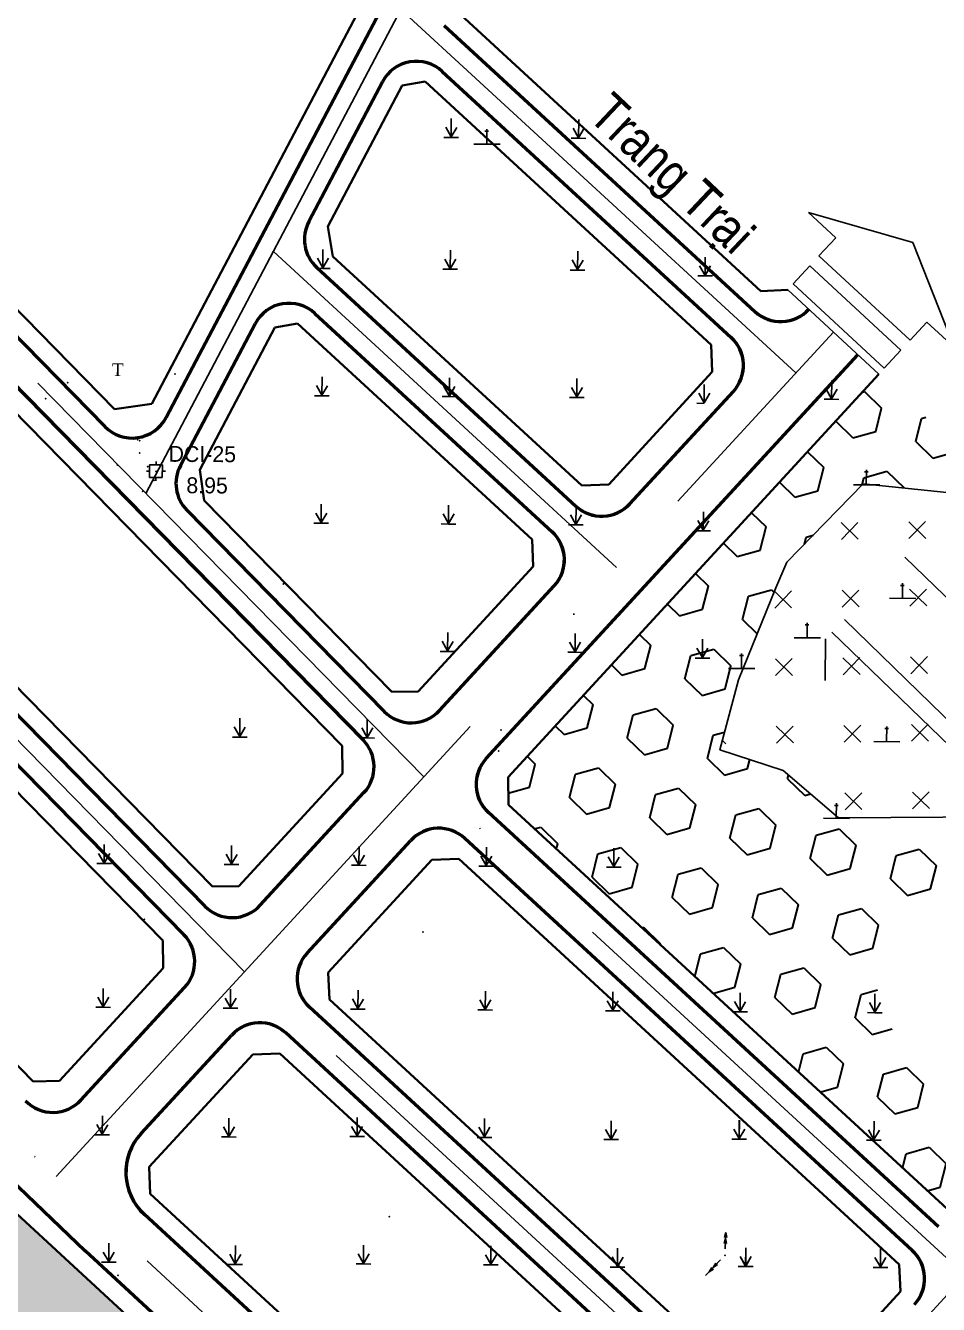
# Model space of a CAD drawing. Extents: x 577299 to 581055, y 2342699 to 2346415.
# Drawn here: x 579802.6 to 579945.9, y 2344510.1 to 2344710.9 of the extents above; entities that cross this region are included whole.
import ezdxf
from ezdxf.enums import TextEntityAlignment as Align

# ---------------------------------------------------------------- set-up
doc = ezdxf.new("R2010")
doc.units = 0
doc.header["$LTSCALE"] = 10
doc.header["$MEASUREMENT"] = 0
doc.linetypes.add('ACAD_ISO10W100', pattern=[18, 12, -3, 0, -3])
doc.linetypes.add('CENTER', pattern=[2, 1.25, -0.25, 0.25, -0.25])
for name, color, linetype in [('1', 2, 'Continuous'), ('BoCo', 103, 'Continuous'), ('CAY', 8, 'Continuous'), ('CAY-NN', 3, 'Continuous'), ('cayxanh', 74, 'Continuous'), ('CHU', 8, 'Continuous'), ('KYHIEU', 2, 'Continuous'), ('Lopduong', 7, 'Continuous'), ('moc', 8, 'Continuous'), ('NEN', 8, 'Continuous'), ('POINT', 8, 'Continuous'), ('Tim dg', 6, 'CENTER'), ('Vhe', 5, 'Continuous')]:
    doc.layers.add(name, color=color, linetype=linetype)
for name, color, linetype, lineweight in [('1-hchua', 200, 'Continuous', 40), ('1-hcx', 102, 'Continuous', 30), ('1-hmo', 35, 'Continuous', 25), ('bo-mo', 34, 'Continuous', 25), ('whe', 142, 'Continuous', 35), ('wlong-duong', 40, 'Continuous', 53)]:
    doc.layers.add(name, color=color, linetype=linetype, lineweight=lineweight)
doc.styles.add('1', font='VHTIME.TTF', dxfattribs={"height": 2})
doc.styles.add('CHUVN', font='vnsimple.shx')
doc.linetypes.add('TALUYKEPTRAI', pattern='A,0,[130,ltypeshp.shx,S=0.125,R=0,X=0,Y=-0.125],0.2,[130,ltypeshp.shx,S=0.125,R=0,X=0,Y=-0.125],0.2,[130,ltypeshp.shx,S=0.25,R=0,X=0,Y=-0.25],0.2,0', length=0.6000000000000001)

# ---------------------------------------------------------------- blocks, each defined once
blk = doc.blocks.new('dc-2')
at = {"layer": 'KYHIEU'}
for p, q in [((-0.5003374570862054, -0.5000000125728566), (-0.5003374570862054, 0.4999999874271432)), ((-0.5003374570862054, 0.4999999874271432), (0.4996625429137946, 0.4999999874271432)), ((-0.0003374570862054, 0.4999999874271432), (-0.0003374570862054, 0.7499999874271432)), ((0.4996625429137946, 0.4999999874271432), (0.4996625429137946, -0.5000000125728568)), ((-0.5003374570862054, -1.25728568e-08), (-0.7503374570862054, -1.25728568e-08)), ((0.4996625429137946, -0.5000000125728568), (-0.5003374570862054, -0.5000000125728566)), ((-0.0003374570862054, -0.5000000125728568), (-0.0003374570862054, -0.7500000125728568)), ((0.4996625429137946, -1.25728568e-08), (0.7496625429137946, -1.25728568e-08))]:
    blk.add_line(p, q, dxfattribs=at)
blk.add_point((0, 0), dxfattribs=at)
blk = doc.blocks.new('1898')
at = {"layer": 'Vhe', "color": 5}
for p, q in [((12423.54196934628, -118.4557452017194, -0.9760984428329067), (12404.06507459246, -128.3742790229663, -0.9760984428329067)), ((12423.54196934628, -118.4557452017184, -0.9760984428329067), (12404.06507459246, -128.3742790229654, -0.9760984428329067)), ((12423.54196934628, -118.4557452017184, -0.9760984428329067), (12419.1907688026, -124.2033821880637, -0.9760984428329067)), ((12404.06507459246, -128.3742790229663, -0.9760984428329067), (12400.33556644664, -149.1098091288842, -0.9760984428329067)), ((12423.02252679349, -127.1041825505187, -0.9760984428329067), (12408.51852498122, -146.2629725049984, -0.9760984428329067)), ((12424.57511449911, -128.2734364923228, 5.235), (12410.07111268683, -147.4322264467998, 5.235)), ((12424.57511449911, -128.2734364923228, 5.235), (12428.40687249001, -131.1742368547796, 5.235)), ((12428.40687249001, -131.1742368547796, 5.235), (12413.90287067773, -150.3330268092566, 5.235)), ((12404.68676699032, -143.3621721425425, -0.9760984428329067), (12400.33556644664, -149.1098091288842, -0.9760984428329067)), ((12408.51852498122, -146.2629725049984, -0.9760984428329067), (12404.68676699032, -143.3621721425425, -0.9760984428329067)), ((12413.90287067773, -150.3330268092575, 5.235), (12410.07111268683, -147.4322264467998, 5.235))]:
    blk.add_line(p, q, dxfattribs=at)
at = {"layer": 'Vhe'}
blk.add_line((12429.67756111581, -132.0717324268215, 5.235), (12415.16553987168, -151.2411154998372, 5.235), dxfattribs=at)
at = {"layer": 'Vhe', "color": 5, "elevation": -0.976098442832907}
blk.add_lwpolyline([(12419.1907688026, -124.2033821880637), (12423.02252679349, -127.1041825505187)], dxfattribs=at)

msp = doc.modelspace()

# ---------------------------------------------------------------- hatches: boundary and pattern name
at = {"layer": '1-hchua', "extrusion": (-8.808610510276458e-05, -0.0001148996954278031, 0.9999999895194491)}
h = msp.add_hatch(dxfattribs=at)
h.set_pattern_fill('ANGLE', color=256, scale=24.99999999999995, angle=-44.22234550019814, style=0)
h.set_pattern_definition([(315.7776544998018, (578496.9128797087, 2347106.174754515), (4.794931946705531, 4.926890766646112), [4.999999999999989, -1.874999999999996]), (45.77765449980187, (578496.9128797087, 2347106.174754515), (-4.926890766646101, 4.794931946705527), [4.999999999999997, -1.875])])
h.paths.add_polyline_path([(579790.9638436433, 2344718.384961566), (579802.6610358437, 2344708.218405137), (579781.9647488962, 2344686.375214171), (579772.3296367615, 2344695.965217164), (579784.1965534431, 2344710.536833328)])
at = {"layer": '1-hcx', "extrusion": (-8.808610510276458e-05, -0.0001148996954278031, 0.9999999895194491)}
h = msp.add_hatch(dxfattribs=at)
h.set_pattern_fill('HEX', color=256, scale=29.99999999999995, angle=-44.22234550019814, style=0)
h.set_pattern_definition([(315.7776544998018, (580067.7166906127, 2344822.732108278), (4.530035865052541, 4.654704618162077), [3.749999999999992, -7.499999999999985]), (75.77765449980178, (580067.7166906127, 2344822.732108278), (-6.296110378967366, 1.59577383010908), [3.749999999999995, -7.499999999999989]), (15.77765449980188, (580070.4040855765, 2344820.116690853), (-1.766074513914824, 6.250478448271153), [3.749999999999997, -7.499999999999995])])
edge = h.paths.add_edge_path(flags=16)
edge.add_arc((579950.3928864067, 2344561.370073538), 14.1113093890046, 315.7776544998018, 675.7776544998018)
h.paths.add_polyline_path([(580011.1615994496, 2344584.057827452), (579936.8456589638, 2344656.383335377), (579878.3858342888, 2344592.886184123), (579878.4364140453, 2344588.511865177), (579947.9714427742, 2344524.496128117), (579954.9411651485, 2344524.687412831)])
h.paths.add_polyline_path([(579988.5661479961, 2344606.048096195), (579959.52184158, 2344634.314497725), (579955.0740168921, 2344635.688558704), (579948.8226164004, 2344637.422648196), (579934.1568315972, 2344638.967903456), (579922.1679479145, 2344626.649079961), (579920.4649283062, 2344622.628353023), (579914.5679167197, 2344608.201959105), (579911.672169816, 2344597.222800255), (579921.5829038166, 2344593.945624999), (579930.295951362, 2344586.527294994), (579954.8665692837, 2344586.671772542), (579970.4554438079, 2344587.774100683), (579979.7055893366, 2344593.276779123)])
at = {"layer": '1-hmo', "extrusion": (-8.808610510276458e-05, -0.0001148996954278031, 0.9999999895194491)}
h = msp.add_hatch(dxfattribs=at)
h.set_pattern_fill('CROSS', color=256, scale=29.99999999999995, angle=-44.22234550019814, style=0)
h.set_pattern_definition([(315.7776544998018, (578496.9128797087, 2347106.174754515), (10.60562477820178, 0.1439550762988198), [3.749999999999992, -11.24999999999998]), (45.77765449980187, (578496.9488684782, 2347103.52334832), (-0.1439550762988047, 10.60562477820179), [3.749999999999999, -11.24999999999999])])
h.paths.add_polyline_path([(579988.5661479959, 2344606.048096195), (579959.5218415798, 2344634.314497725), (579955.0740168919, 2344635.688558704), (579948.8226164002, 2344637.422648196), (579934.156831597, 2344638.967903456), (579922.1679479142, 2344626.649079961), (579920.4649283059, 2344622.628353023), (579914.5679167195, 2344608.201959105), (579911.6721698157, 2344597.222800255), (579921.5829038164, 2344593.945624999), (579930.2959513618, 2344586.527294994), (579954.8665692834, 2344586.671772542), (579970.4554438076, 2344587.774100683), (579979.7055893363, 2344593.276779123)])
at = {"layer": 'cayxanh'}
h = msp.add_hatch(dxfattribs=at)
h.set_pattern_fill('STARS', color=256, scale=9.999999999999998, angle=-0.4177585534135331, style=0)
h.set_pattern_definition([(318.2146699745364, (579255.8355675586, 2345385.64402831), (1.442671834009721, 1.614372318174636), [1.25, -1.25]), (18.21466997453639, (579255.8355675586, 2345385.64402831), (-0.6767515217007483, 2.056576616664023), [1.25, -1.25]), (78.2146699745364, (579257.0229326254, 2345386.034750987), (-2.11942335571047, 0.4422042984893877), [1.25, -1.25])])
h.paths.add_polyline_path([(579845.7650079536, 2344483.363656142), (579799.9015189339, 2344525.586821139), (579792.6301589697, 2344533.002224072), (579764.1773360809, 2344562.018686933), (579726.4207810331, 2344545.615987319), (579802.7943482241, 2344477.495898763)])

# ---------------------------------------------------------------- linework, layer by layer
at = {"layer": '1', "color": 1, "linetype": 'Continuous', "extrusion": (-8.808610510276466e-05, -0.0001148996954278032, 0.999999989519449)}
msp.add_line((579928.1728598541, 2344608.063663151), (579928.2179188288, 2344614.598975712), dxfattribs=at)
msp.add_line((579928.1728598541, 2344608.063663151), (579928.2179188288, 2344614.598975712), dxfattribs=at)
at = {"layer": 'bo-mo', "extrusion": (-8.808610510276466e-05, -0.0001148996954278032, 0.999999989519449), "elevation": 1.012935231940901}
msp.add_lwpolyline([(579959.5218415802, 2344634.314497727), (579955.0740168935, 2344635.688558705), (579948.822616401, 2344637.422648197), (579934.1568315977, 2344638.967903457), (579922.1679479149, 2344626.649079962), (579920.4649283076, 2344622.628353026), (579914.5679167211, 2344608.201959108), (579911.6721698169, 2344597.222800257), (579921.5829038179, 2344593.945625), (579930.2959513632, 2344586.527294995), (579954.8665692846, 2344586.671772543), (579970.4554438096, 2344587.774100686), (579979.7055893377, 2344593.276779124), (579988.5661479965, 2344606.048096195)], dxfattribs=at)
at = {"layer": 'BoCo', "elevation": 2.102673e-10}
msp.add_lwpolyline([(579697.4000588872, 2344630.118797463), (579792.6301589694, 2344533.002224072), (579799.9015189342, 2344525.586821138), (579806.5552375079, 2344519.461228358), (579816.00622907, 2344510.760390619), (579892.2947230663, 2344440.527152483), (579965.6452939166, 2344372.998729962), (579976.3001935864, 2344363.18955522), (579978.7441183517, 2344360.93961521), (579978.7441183517, 2344360.93961521, 0.119323930724391), (580119.1513145531, 2344285.729134104), (580242.294787158, 2344255.667053453, 0.0488585998818063), (580416.0057005538, 2344230.86847416), (580433.1767811319, 2344230.109704345), (580796.6596107611, 2344214.047826487)], format="xyb", dxfattribs=at)
at = {"layer": 'CAY', "extrusion": (0.002985593538664525, 0.01006426586085886, 0.9999448968737746)}
for p, q in [((579836.2533304407, 2344599.275234698), (579836.2732312763, 2344602.155019482)), ((579856.2527638124, 2344599.136439892), (579856.272664648, 2344602.016224676)), ((579836.2533304407, 2344599.275234698), (579835.399695697, 2344600.777610703)), ((579836.2533304407, 2344599.275234698), (579837.1276467398, 2344600.765618831)), ((579856.2527638124, 2344599.136439892), (579855.399129068, 2344600.638815897)), ((579856.2527638124, 2344599.136439892), (579857.1270801108, 2344600.626824024)), ((579836.2527241146, 2344599.187495149), (579835.1007567518, 2344599.19548973)), ((579836.2527241146, 2344599.187495149), (579837.4046914766, 2344599.179500568)), ((579856.2521574858, 2344599.048700343), (579855.1001901235, 2344599.056694924)), ((579856.2521574858, 2344599.048700343), (579857.4041248481, 2344599.040705762)), ((579814.9637294619, 2344579.423518636), (579814.9836302972, 2344582.303303419)), ((579834.9631628334, 2344579.28472383), (579834.9830636682, 2344582.164508613)), ((579854.9625962048, 2344579.145929023), (579854.9824970402, 2344582.025713807)), ((579874.9620295768, 2344579.007134216), (579874.9819304124, 2344581.886919001)), ((579814.9637294619, 2344579.423518636), (579814.1100947172, 2344580.92589464)), ((579814.9637294619, 2344579.423518636), (579815.8380457605, 2344580.913902769)), ((579834.9631628334, 2344579.28472383), (579834.1095280892, 2344580.787099834)), ((579834.9631628334, 2344579.28472383), (579835.8374791322, 2344580.775107962)), ((579854.9625962048, 2344579.145929023), (579854.1089614606, 2344580.648305027)), ((579854.9625962048, 2344579.145929023), (579855.8369125035, 2344580.636313156)), ((579874.9620295768, 2344579.007134216), (579874.1083948319, 2344580.509510221)), ((579874.9620295768, 2344579.007134216), (579875.8363458752, 2344580.49751835)), ((579894.9614629478, 2344578.86833941), (579894.1078282036, 2344580.370715414)), ((579894.9614629478, 2344578.86833941), (579894.9813637831, 2344581.748124195)), ((579894.9614629478, 2344578.86833941), (579895.8357792471, 2344580.358723543)), ((579814.9631231353, 2344579.335779087), (579813.8111557728, 2344579.343773667)), ((579814.9631231353, 2344579.335779087), (579816.1150904973, 2344579.327784505)), ((579834.962556507, 2344579.19698428), (579833.8105891445, 2344579.204978861)), ((579834.962556507, 2344579.19698428), (579836.1145238685, 2344579.188989699)), ((579854.961989878, 2344579.058189474), (579853.8100225162, 2344579.066184054)), ((579854.961989878, 2344579.058189474), (579856.113957241, 2344579.050194893)), ((579874.9614232499, 2344578.919394668), (579873.8094558879, 2344578.927389249)), ((579874.9614232499, 2344578.919394668), (579876.113390612, 2344578.911400086)), ((579894.9608566212, 2344578.780599861), (579893.8088892596, 2344578.788594443)), ((579894.9608566212, 2344578.780599861), (579896.1128239841, 2344578.772605281)), ((579814.8077741219, 2344556.855731539), (579813.9541393775, 2344558.358107544)), ((579814.8077741219, 2344556.855731539), (579814.8276749572, 2344559.735516323)), ((579814.8077741219, 2344556.855731539), (579815.6820904212, 2344558.346115672)), ((579834.8072074933, 2344556.716936732), (579833.9535727489, 2344558.219312737)), ((579834.8072074933, 2344556.716936732), (579834.8271083289, 2344559.596721516)), ((579834.8072074933, 2344556.716936732), (579835.6815237924, 2344558.207320865)), ((579854.806640865, 2344556.578141926), (579853.9530061206, 2344558.080517931)), ((579854.806640865, 2344556.578141926), (579854.8265417004, 2344559.45792671)), ((579854.806640865, 2344556.578141926), (579855.6809571639, 2344558.06852606)), ((579874.806074237, 2344556.43934712), (579873.9524394923, 2344557.941723124)), ((579874.806074237, 2344556.43934712), (579874.8259750721, 2344559.319131904)), ((579874.806074237, 2344556.43934712), (579875.6803905359, 2344557.929731253)), ((579894.8055076087, 2344556.300552313), (579893.9518728638, 2344557.802928319)), ((579894.8055076087, 2344556.300552313), (579894.8254084433, 2344559.180337098)), ((579894.8055076087, 2344556.300552313), (579895.6798239073, 2344557.790936447)), ((579814.8071677955, 2344556.76799199), (579813.6552004332, 2344556.775986571)), ((579814.8071677955, 2344556.76799199), (579815.959135158, 2344556.759997409)), ((579834.8066011667, 2344556.629197183), (579833.6546338052, 2344556.637191765)), ((579834.8066011667, 2344556.629197183), (579835.9585685295, 2344556.621202603)), ((579854.8060345389, 2344556.490402377), (579853.6540671766, 2344556.498396958)), ((579854.8060345389, 2344556.490402377), (579855.9580019009, 2344556.482407796)), ((579874.8054679101, 2344556.351607571), (579873.6535005483, 2344556.359602152)), ((579874.8054679101, 2344556.351607571), (579875.9574352726, 2344556.34361299)), ((579894.8049012821, 2344556.212812765), (579893.6529339193, 2344556.220807346)), ((579894.8049012821, 2344556.212812765), (579895.9568686439, 2344556.204818183)), ((579814.6695738765, 2344536.857226089), (579814.6894747121, 2344539.737010873)), ((579814.6695738765, 2344536.857226089), (579813.8159391326, 2344538.359602094)), ((579814.6695738765, 2344536.857226089), (579815.5438901754, 2344538.347610222)), ((579834.5461432412, 2344536.508993843), (579833.6925084963, 2344538.011369847)), ((579834.5461432412, 2344536.508993843), (579834.5660440759, 2344539.388778626)), ((579834.5461432412, 2344536.508993843), (579835.4204595394, 2344537.999377976)), ((579854.66844062, 2344536.579636477), (579853.8148058755, 2344538.082012481)), ((579854.66844062, 2344536.579636477), (579854.6883414553, 2344539.45942126)), ((579854.66844062, 2344536.579636477), (579855.542756919, 2344538.07002061)), ((579874.6678739914, 2344536.44084167), (579873.8142392472, 2344537.943217675)), ((579874.6678739914, 2344536.44084167), (579874.6877748268, 2344539.320626454)), ((579874.6678739914, 2344536.44084167), (579875.5421902908, 2344537.931225804)), ((579894.5444433554, 2344536.092609423), (579894.564344191, 2344538.972394208)), ((579935.8181414683, 2344536.01646267), (579935.8380423039, 2344538.896247454)), ((579814.6689675506, 2344536.76948654), (579813.5170001877, 2344536.777481121)), ((579814.6689675506, 2344536.76948654), (579815.8209349117, 2344536.761491959)), ((579834.5455369146, 2344536.421254294), (579833.3935695519, 2344536.429248874)), ((579834.5455369146, 2344536.421254294), (579835.6975042764, 2344536.413259713)), ((579854.6678342933, 2344536.491896927), (579853.5158669311, 2344536.499891509)), ((579854.6678342933, 2344536.491896927), (579855.8198016556, 2344536.483902347)), ((579874.6672676646, 2344536.353102121), (579873.5153003023, 2344536.361096702)), ((579874.6672676646, 2344536.353102121), (579875.8192350273, 2344536.34510754)), ((579894.5438370286, 2344536.004869875), (579893.3918696665, 2344536.012864456)), ((579894.5444433554, 2344536.092609423), (579893.6908086108, 2344537.594985429)), ((579894.5438370286, 2344536.004869875), (579895.695804391, 2344535.996875294)), ((579894.5444433554, 2344536.092609423), (579895.4187596545, 2344537.582993558)), ((579935.8175351417, 2344535.928723121), (579934.6655677797, 2344535.936717702)), ((579935.8181414683, 2344536.01646267), (579934.9645067239, 2344537.518838675)), ((579935.8175351417, 2344535.928723121), (579936.9695025035, 2344535.92072854)), ((579935.8181414683, 2344536.01646267), (579936.6924577672, 2344537.506846803)), ((579815.6833409932, 2344516.850726058), (579815.7032418293, 2344519.730510842)), ((579815.6833409932, 2344516.850726058), (579814.8297062493, 2344518.353102063)), ((579815.6833409932, 2344516.850726058), (579816.5576572923, 2344518.341110192)), ((579835.5599103579, 2344516.502493813), (579834.7062756135, 2344518.004869817)), ((579835.5599103579, 2344516.502493813), (579835.579811193, 2344519.382278596)), ((579835.5599103579, 2344516.502493813), (579836.4342266566, 2344517.992877946)), ((579855.6822077362, 2344516.573136446), (579854.8285729925, 2344518.07551245)), ((579855.6822077362, 2344516.573136446), (579855.7021085718, 2344519.45292123)), ((579855.6822077362, 2344516.573136446), (579856.5565240355, 2344518.063520579)), ((579875.6816411086, 2344516.43434164), (579874.8280063644, 2344517.936717645)), ((579875.6816411086, 2344516.43434164), (579875.7015419437, 2344519.314126424)), ((579875.6816411086, 2344516.43434164), (579876.5559574072, 2344517.924725773)), ((579895.5582104719, 2344516.086109393), (579895.5781113079, 2344518.965894177)), ((579936.8319085853, 2344516.009962639), (579936.8518094206, 2344518.889747423)), ((579815.6827346669, 2344516.762986509), (579814.5307673048, 2344516.77098109)), ((579815.6827346669, 2344516.762986509), (579816.8347020294, 2344516.754991929)), ((579835.5593040311, 2344516.414754263), (579834.4073366688, 2344516.422748843)), ((579835.5593040311, 2344516.414754263), (579836.7112713926, 2344516.406759682)), ((579855.6816014103, 2344516.485396897), (579854.529634048, 2344516.493391478)), ((579855.6816014103, 2344516.485396897), (579856.8335687723, 2344516.477402317)), ((579875.6810347817, 2344516.34660209), (579874.5290674197, 2344516.354596672)), ((579875.6810347817, 2344516.34660209), (579876.8330021442, 2344516.33860751)), ((579895.5576041453, 2344515.998369844), (579894.4056367835, 2344516.006364425)), ((579895.5582104719, 2344516.086109393), (579894.7045757282, 2344517.588485398)), ((579895.5576041453, 2344515.998369844), (579896.7095715082, 2344515.990375263)), ((579895.5582104719, 2344516.086109393), (579896.4325267712, 2344517.576493526)), ((579936.8313022584, 2344515.92222309), (579935.6793348966, 2344515.930217672)), ((579936.8319085853, 2344516.009962639), (579935.9782738409, 2344517.512338644)), ((579936.8313022584, 2344515.92222309), (579937.9832696205, 2344515.91422851)), ((579936.8319085853, 2344516.009962639), (579937.7062248844, 2344517.500346773))]:
    msp.add_line(p, q, dxfattribs=at)
at = {"layer": 'CAY-NN', "ltscale": 0.5, "extrusion": (0.002985593538664525, 0.01006426586085886, 0.9999448968737746)}
for p, q in [((579869.4502802591, 2344693.403102731), (579868.5966455154, 2344694.905478735)), ((579869.4502802591, 2344693.403102731), (579869.4701810945, 2344696.282887514)), ((579869.4502802591, 2344693.403102731), (579870.3245965582, 2344694.893486864)), ((579874.7347746782, 2344694.30172764), (579875.3358553215, 2344694.297556178)), ((579875.0465082615, 2344694.626816067), (579875.0302443516, 2344692.273318802)), ((579889.4497136311, 2344693.264307925), (579888.5960788867, 2344694.766683929)), ((579889.4497136311, 2344693.264307925), (579889.4696144662, 2344696.144092709)), ((579889.4497136311, 2344693.264307925), (579890.3240299295, 2344694.754692057)), ((579869.4496739327, 2344693.315363182), (579868.2977065707, 2344693.323357763)), ((579869.4496739327, 2344693.315363182), (579870.6016412945, 2344693.307368601)), ((579873.0077611234, 2344692.279737554), (579877.1289354304, 2344692.251136865)), ((579889.4491073042, 2344693.176568375), (579888.2971399417, 2344693.184562956)), ((579889.4491073042, 2344693.176568375), (579890.6010746667, 2344693.168573794)), ((579849.307888499, 2344672.8548567), (579848.4542537546, 2344674.357232704)), ((579849.307888499, 2344672.8548567), (579849.3277893343, 2344675.734641484)), ((579849.307888499, 2344672.8548567), (579850.1822047974, 2344674.345240833)), ((579869.3073218705, 2344672.716061894), (579868.4536871258, 2344674.218437898)), ((579869.3073218705, 2344672.716061894), (579869.3272227058, 2344675.595846677)), ((579889.3067552422, 2344672.577267087), (579889.3266560775, 2344675.457051872)), ((579909.300824143, 2344671.662197344), (579909.3207249786, 2344674.541982129)), ((579849.3072821721, 2344672.767117151), (579848.1553148101, 2344672.775111732)), ((579849.3072821721, 2344672.767117151), (579850.4592495346, 2344672.75912257)), ((579869.3067155438, 2344672.628322345), (579868.154748182, 2344672.636316926)), ((579869.3067155438, 2344672.628322345), (579870.4586829063, 2344672.620327764)), ((579869.3073218705, 2344672.716061894), (579870.1816381693, 2344674.206446027)), ((579889.3061489151, 2344672.489527538), (579888.154181553, 2344672.497522119)), ((579889.3067552422, 2344672.577267087), (579888.4531204975, 2344674.079643092)), ((579889.3061489151, 2344672.489527538), (579890.4581162778, 2344672.481532958)), ((579889.3067552422, 2344672.577267087), (579890.181071541, 2344674.067651221)), ((579909.300824143, 2344671.662197344), (579908.447189399, 2344673.164573349)), ((579909.300824143, 2344671.662197344), (579910.1751404421, 2344673.152581479)), ((579909.3002178161, 2344671.574457796), (579908.1482504546, 2344671.582452378)), ((579909.3002178161, 2344671.574457796), (579910.4521851791, 2344671.566463216)), ((579849.1696882539, 2344652.856351251), (579848.3160535092, 2344654.358727255)), ((579849.1696882539, 2344652.856351251), (579849.1895890892, 2344655.736136034)), ((579849.1696882539, 2344652.856351251), (579850.0440045521, 2344654.346735384)), ((579869.1691216249, 2344652.717556444), (579868.3154868807, 2344654.219932449)), ((579869.1691216249, 2344652.717556444), (579869.189022461, 2344655.597341229)), ((579869.1691216249, 2344652.717556444), (579870.043437924, 2344654.207940577)), ((579889.1685549968, 2344652.578761638), (579889.188455832, 2344655.458546422)), ((579909.1626238984, 2344651.663691895), (579909.1825247332, 2344654.543476679)), ((579929.16742174, 2344652.301172025), (579929.1873225749, 2344655.180956809)), ((579849.169081927, 2344652.768611701), (579848.0171145645, 2344652.776606282)), ((579849.169081927, 2344652.768611701), (579850.3210492891, 2344652.76061712)), ((579869.1685152985, 2344652.629816896), (579868.0165479365, 2344652.637811476)), ((579869.1685152985, 2344652.629816896), (579870.320482661, 2344652.621822315)), ((579889.1679486702, 2344652.491022089), (579888.0159813082, 2344652.49901667)), ((579889.1685549968, 2344652.578761638), (579888.314920252, 2344654.081137643)), ((579889.1679486702, 2344652.491022089), (579890.3199160323, 2344652.483027508)), ((579889.1685549968, 2344652.578761638), (579890.0428712952, 2344654.069145771)), ((579909.1626238984, 2344651.663691895), (579908.3089891537, 2344653.1660679)), ((579909.1626238984, 2344651.663691895), (579910.0369401972, 2344653.154076029)), ((579929.1668154134, 2344652.213432476), (579928.0148480514, 2344652.221427057)), ((579929.16742174, 2344652.301172025), (579928.3137869956, 2344653.80354803)), ((579929.1668154134, 2344652.213432476), (579930.3187827759, 2344652.205437896)), ((579929.16742174, 2344652.301172025), (579930.0417380389, 2344653.791556158)), ((579909.1620175717, 2344651.575952347), (579908.0100502092, 2344651.583946927)), ((579934.3283174145, 2344640.813190555), (579934.9293980577, 2344640.809019093)), ((579934.6400509982, 2344641.138278982), (579934.6237870874, 2344638.784781718)), ((579932.6013038594, 2344638.79120047), (579936.722478166, 2344638.76259978)), ((579849.0314880083, 2344632.857845801), (579848.1778532639, 2344634.360221805)), ((579849.0339070531, 2344632.85787141), (579848.1802711929, 2344634.360245957)), ((579849.0314880083, 2344632.857845801), (579849.0513888437, 2344635.737630585)), ((579849.0314880083, 2344632.857845801), (579849.9058043072, 2344634.348229934)), ((579849.0339070531, 2344632.85787141), (579849.0538053007, 2344635.737652818)), ((579849.0339070531, 2344632.85787141), (579849.9082217789, 2344634.348253491)), ((579869.03092138, 2344632.719050995), (579868.1772866359, 2344634.221426999)), ((579869.03092138, 2344632.719050995), (579869.0508222149, 2344635.598835778)), ((579869.03092138, 2344632.719050995), (579869.9052376789, 2344634.209435128)), ((579889.0303547517, 2344632.580256189), (579888.1767200071, 2344634.082632193)), ((579889.0303547517, 2344632.580256189), (579889.0502555866, 2344635.460040972)), ((579889.0303547517, 2344632.580256189), (579889.9046710506, 2344634.070640321)), ((579909.0244236533, 2344631.665186445), (579909.0443244879, 2344634.544971229)), ((579849.030881681, 2344632.770106252), (579847.8789143194, 2344632.778100833)), ((579849.0333008049, 2344632.770131963), (579847.8813337481, 2344632.778126941)), ((579849.030881681, 2344632.770106252), (579850.1828490442, 2344632.762111671)), ((579849.0333008049, 2344632.770131963), (579850.1852678629, 2344632.762136985)), ((579869.0303150532, 2344632.631311446), (579867.8783476911, 2344632.639306027)), ((579869.0303150532, 2344632.631311446), (579870.1822824155, 2344632.623316865)), ((579889.0297484244, 2344632.492516639), (579887.8777810629, 2344632.50051122)), ((579889.0297484244, 2344632.492516639), (579890.1817157872, 2344632.484522058)), ((579909.0244236533, 2344631.665186445), (579908.1707889084, 2344633.16756245)), ((579909.0244236533, 2344631.665186445), (579909.8987399519, 2344633.155570579)), ((579909.023817326, 2344631.577446896), (579907.8718499644, 2344631.585441477)), ((579909.023817326, 2344631.577446896), (579910.1757846887, 2344631.569452316)), ((579868.8927211345, 2344612.720545545), (579868.03908639, 2344614.222921549)), ((579868.8951528585, 2344612.720587692), (579868.0415169983, 2344614.22296224)), ((579868.8927211345, 2344612.720545545), (579868.9126219698, 2344615.600330329)), ((579868.8927211345, 2344612.720545545), (579869.7670374336, 2344614.210929679)), ((579868.8951528585, 2344612.720587692), (579868.9150511061, 2344615.600369101)), ((579868.8951528585, 2344612.720587692), (579869.7694675843, 2344614.210969773)), ((579888.8921545057, 2344612.581750739), (579888.0385197618, 2344614.084126743)), ((579888.8921545057, 2344612.581750739), (579888.9120553413, 2344615.461535522)), ((579888.8921545057, 2344612.581750739), (579889.7664708053, 2344614.072134871)), ((579908.8862234075, 2344611.666680997), (579908.9061242426, 2344614.54646578)), ((579868.8921148076, 2344612.632805996), (579867.7401474458, 2344612.640800578)), ((579868.8945466108, 2344612.632848246), (579867.7425795537, 2344612.640843225)), ((579868.8921148076, 2344612.632805996), (579870.0440821704, 2344612.624811415)), ((579868.8945466108, 2344612.632848246), (579870.0465136685, 2344612.624853268)), ((579888.8915481796, 2344612.494011189), (579887.7395808175, 2344612.50200577)), ((579888.8915481796, 2344612.494011189), (579890.0435155416, 2344612.486016609)), ((579908.8862234075, 2344611.666680997), (579908.032588663, 2344613.169057)), ((579908.8856170811, 2344611.578941447), (579907.7336497186, 2344611.586936028)), ((579914.8049409804, 2344556.161757508), (579914.8248418153, 2344559.041542291)), ((579914.8074109887, 2344556.161849593), (579914.8273092362, 2344559.041631001)), ((579935.9563417137, 2344556.01496812), (579935.9762425488, 2344558.894752904)), ((579914.8043346535, 2344556.074017959), (579913.652367291, 2344556.082012539)), ((579914.8068047413, 2344556.074110147), (579913.6548376833, 2344556.082105125)), ((579914.8049409804, 2344556.161757508), (579913.9513062357, 2344557.664133512)), ((579914.8074109887, 2344556.161849593), (579913.9537751283, 2344557.664224142)), ((579914.8043346535, 2344556.074017959), (579915.9563020156, 2344556.066023377)), ((579914.8049409804, 2344556.161757508), (579915.6792572793, 2344557.652141641)), ((579914.8068047413, 2344556.074110147), (579915.9587717983, 2344556.066115168)), ((579914.8074109887, 2344556.161849593), (579915.6817257144, 2344557.652231674)), ((579935.9557353873, 2344555.927228571), (579934.8037680252, 2344555.935223152)), ((579935.9563417137, 2344556.01496812), (579935.102706969, 2344557.517344125)), ((579935.9557353873, 2344555.927228571), (579937.1077027495, 2344555.91923399)), ((579935.9563417137, 2344556.01496812), (579936.8306580125, 2344557.505352253)), ((579914.6667407346, 2344536.163252058), (579914.68664157, 2344539.043036841)), ((579914.6692287135, 2344536.163367583), (579914.6891269609, 2344539.043148991)), ((579914.6661344082, 2344536.075512509), (579913.5141670459, 2344536.08350709)), ((579914.6686224653, 2344536.075628137), (579913.5166554083, 2344536.083623116)), ((579914.6667407346, 2344536.163252058), (579913.8131059906, 2344537.665628062)), ((579914.6692287135, 2344536.163367583), (579913.8155928531, 2344537.665742132)), ((579914.6661344082, 2344536.075512509), (579915.8181017702, 2344536.067517927)), ((579914.6667407346, 2344536.163252058), (579915.5410570339, 2344537.65363619)), ((579914.6686224653, 2344536.075628137), (579915.8205895228, 2344536.067633159)), ((579914.6692287135, 2344536.163367583), (579915.5435434391, 2344537.653749665)), ((579912.533764739, 2344520.499347367), (579912.3309319369, 2344519.712154226)), ((579912.5362673406, 2344520.499481967), (579912.3334352989, 2344519.712289818)), ((579912.5736257699, 2344521.438351753), (579912.3707929666, 2344520.651158612)), ((579912.5761275189, 2344521.438485241), (579912.3732954762, 2344520.651293092)), ((579912.4636992621, 2344518.848818271), (579912.5736257699, 2344521.438351753)), ((579912.4662033627, 2344518.848954826), (579912.5761275189, 2344521.438485241)), ((579912.533764739, 2344520.499347367), (579912.6691544901, 2344519.697787754)), ((579912.5362673406, 2344520.499481967), (579912.6716577741, 2344519.697923243)), ((579912.5736257699, 2344521.438351753), (579912.7090155203, 2344520.63679214)), ((579912.5761275189, 2344521.438485241), (579912.7115179517, 2344520.636926517)), ((579915.6805078515, 2344516.156752027), (579914.8268731078, 2344517.659128032)), ((579915.6830134953, 2344516.156890596), (579914.8293776351, 2344517.659265144)), ((579915.6805078515, 2344516.156752027), (579915.7004086871, 2344519.03653681)), ((579915.6805078515, 2344516.156752027), (579916.5548241506, 2344517.64713616)), ((579915.6830134953, 2344516.156890596), (579915.7029117434, 2344519.036672004)), ((579915.6830134953, 2344516.156890596), (579916.5573282214, 2344517.647272676)), ((579911.7233932044, 2344517.113877971), (579909.3959881898, 2344514.657572343)), ((579911.725899061, 2344517.114016817), (579909.3984968797, 2344514.657714884)), ((579911.7233932044, 2344517.113877971), (579909.9406843188, 2344515.23243583)), ((579909.9406843188, 2344515.23243583), (579910.3646835049, 2344515.926008904)), ((579909.9406843188, 2344515.23243583), (579910.6104279519, 2344515.693181249)), ((579911.725899061, 2344517.114016817), (579909.9431923451, 2344515.232577507)), ((579909.9431923451, 2344515.232577507), (579910.3671907946, 2344515.92614962)), ((579909.9431923451, 2344515.232577507), (579910.6129353838, 2344515.69332215)), ((579910.5871217845, 2344515.914675483), (579911.0111209718, 2344516.608248555)), ((579910.5871217845, 2344515.914675483), (579911.2568654176, 2344516.375420901)), ((579910.5896290247, 2344515.914816133), (579911.0136274742, 2344516.608388244)), ((579910.5896290247, 2344515.914816133), (579911.2593720627, 2344516.375560776)), ((579915.6799015251, 2344516.069012478), (579914.5279341626, 2344516.077007058)), ((579915.6824072474, 2344516.069151149), (579914.5304401899, 2344516.077146127)), ((579915.6799015251, 2344516.069012478), (579916.8318688874, 2344516.061017897)), ((579915.6824072474, 2344516.069151149), (579916.8343743049, 2344516.06115617))]:
    msp.add_line(p, q, dxfattribs=at)
at = {"layer": 'Lopduong', "extrusion": (-8.808610510276466e-05, -0.0001148996954278032, 0.999999989519449)}
for points, elevation in [([(580099.9938019782, 2344473.53099499), (579940.7155446428, 2344627.465065955)], 0.8489241628943205), ([(579929.255701591, 2344615.650041085), (579963.3056920099, 2344582.767992847), (580032.6951723997, 2344515.878994549)], 0.8489241628946047)]:
    msp.add_lwpolyline(points, dxfattribs=dict(at, elevation=elevation))
at = {"layer": 'Lopduong', "color": 3, "linetype": 'TALUYKEPTRAI', "ltscale": 4, "extrusion": (-8.808610510276466e-05, -0.0001148996954278032, 0.999999989519449), "elevation": 0.8489241628942636}
msp.add_lwpolyline([(580035.0178037174, 2344517.558020985), (579964.0133386167, 2344585.760185068), (579931.2066930935, 2344617.661500842)], dxfattribs=at)
at = {"layer": 'NEN', "ltscale": 0.5, "extrusion": (0.002985593538664525, 0.01006426586085886, 0.9999448968737746)}
for p, q in [((579939.9878328985, 2344623.000448599), (579940.5889135427, 2344622.996277138)), ((579940.2995664824, 2344623.325537027), (579940.2833025726, 2344620.972039764)), ((579938.2608193439, 2344620.978458515), (579942.3819936512, 2344620.949857826)), ((579925.0182110209, 2344616.802446679), (579925.6192916648, 2344616.798275217)), ((579925.3299446045, 2344617.127535107), (579925.3136806949, 2344614.774037843)), ((579923.2911974662, 2344614.780456594), (579927.4123717733, 2344614.751855905)), ((579908.8862234075, 2344611.666680997), (579909.7605397068, 2344613.157065128)), ((579914.7358219903, 2344611.9999363), (579915.3369026333, 2344611.995764838)), ((579915.0475555738, 2344612.325024727), (579915.0312916636, 2344609.971527463)), ((579908.8856170811, 2344611.578941447), (579910.0375844433, 2344611.570946866)), ((579913.0088084354, 2344609.977946215), (579917.1299827425, 2344609.949345525)), ((579937.5069049082, 2344600.515209673), (579938.1079855517, 2344600.51103821)), ((579937.8186384924, 2344600.8402981), (579937.8023745818, 2344598.486800836)), ((579935.7798913536, 2344598.493219588), (579939.9010656606, 2344598.464618898)), ((579929.6065152271, 2344588.470361825), (579930.2075958704, 2344588.466190364)), ((579929.9182488106, 2344588.795450253), (579929.9019849009, 2344586.441952989)), ((579927.8795016722, 2344586.44837174), (579932.0006759791, 2344586.41977105))]:
    msp.add_line(p, q, dxfattribs=at)
at = {"layer": 'POINT', "extrusion": (0.002985593538664527, 0.01006426586085886, 0.9999448968737746)}
for p in [(579826.0891535715, 2344656.167923318, 6.391692324224955), (579826.0891535715, 2344656.167923318, 6.391692324224955), (579809.2675343514, 2344654.82370341, 6.455446941493797), (579805.7969563687, 2344652.289857486, 6.491311951995677), (579820.2228474955, 2344645.86591202, 6.512895589028467), (579820.5389089063, 2344645.733420057, 6.513285413959132), (579820.5444306007, 2344643.778736075, 6.532942470849783), (579820.544430601, 2344643.778736075, 6.532942470849839), (579817.0534968544, 2344641.917013427, 6.562103458630254), (579821.7846905384, 2344641.642185721, 6.550743350462888), (579821.7846905384, 2344641.642185721, 6.550743350462888), (579822.7878535413, 2344639.492281206, 6.569386551396868), (579821.030824278, 2344637.756521677, 6.592102723715592), (579843.0987818809, 2344623.216756618, 6.672553266267876), (579841.936306329, 2344620.835888085, 6.699987151356318), (579877.2601803264, 2344600.313285519, 6.801074920018841), (579876.8891936648, 2344596.987949241, 6.8356515090477), (579821.2753330802, 2344570.598264655, 7.267308479187315), (579865.018145002, 2344568.6067335, 7.156747429298953), (579859.7297613295, 2344523.900307184, 7.622499417940682), (579912.4259506844, 2344517.840438817, 7.526152832829275), (579912.4259506844, 2344517.840438817, 7.526152832829275), (579817.1546208367, 2344514.697979612, 7.842238261839222)]:
    msp.add_point(p, dxfattribs=at)
at = {"layer": 'Tim dg', "linetype": 'ACAD_ISO10W100', "ltscale": 0.8, "extrusion": (-0.003349930690300252, 0.003246025870344563, 0.9999891205810287)}
for p, q in [((579602.7986120221, 2344860.496429876), (579865.1619643306, 2344592.935755931)), ((579577.6522878702, 2344826.86686815), (579837.0169832129, 2344562.364253465)), ((579821.5277579813, 2344637.434339881), (579866.4210666395, 2344722.668963115)), ((579861.5448915954, 2344713.411036819), (579923.5349224904, 2344656.341342412)), ((579841.5363247877, 2344675.422688349), (579895.4266938725, 2344625.809761066)), ((579807.4215669893, 2344530.217266538), (579929.4455134263, 2344662.761515324)), ((580068.2965115043, 2344405.924755323), (579865.1619145812, 2344592.935691037)), ((579922.0262931718, 2344484.17614635), (579837.0537357125, 2344562.404174585)), ((579892.150176178, 2344451.724527537), (579802.4255183181, 2344534.845615194)), ((579892.3941244483, 2344451.989238304), (579950.1345217903, 2344514.707727696))]:
    msp.add_line(p, q, dxfattribs=at)
at = {"layer": 'whe', "extrusion": (-0.003349930690300252, 0.003246025870344563, 0.9999891205810287)}
for p, q in [((579646.246980597, 2344824.400031238), (579816.6133646069, 2344650.658751741)), ((579646.246980597, 2344824.400031238), (579816.6133646069, 2344650.658751741)), ((579822.4440872418, 2344651.51263459), (579861.3336494011, 2344725.348519657)), ((579870.9008072391, 2344712.613402142), (579918.049348582, 2344669.207183315)), ((579870.9008072391, 2344712.613402142), (579918.049348582, 2344669.207183315)), ((579850.0832033253, 2344679.311279472), (579861.7511429074, 2344701.464078273)), ((579850.0832033253, 2344679.311279472), (579861.7511429074, 2344701.464078273)), ((579861.7511429074, 2344701.464078273), (579865.3562646299, 2344702.086510397)), ((579861.7511429074, 2344701.464078273), (579865.3562646299, 2344702.086510397)), ((579865.3562646299, 2344702.086510397), (579910.2603213747, 2344660.746624627)), ((579865.3562646299, 2344702.086510397), (579910.2603213747, 2344660.746624627)), ((579754.3986787985, 2344697.680555305), (579852.3267700109, 2344597.812544576)), ((579754.3986787985, 2344697.680555305), (579852.3267700109, 2344597.812544576)), ((579850.0832033253, 2344679.311279472), (579850.8922404321, 2344674.625053672)), ((579850.0832033253, 2344679.311279472), (579850.8922404321, 2344674.625053672)), ((579732.9784652111, 2344676.676402451), (579831.981000528, 2344575.712663276)), ((579732.9784652111, 2344676.676402451), (579831.981000528, 2344575.712663276)), ((579850.8922404321, 2344674.625053672), (579889.9411199647, 2344638.675601968)), ((579850.8922404321, 2344674.625053672), (579889.9411199647, 2344638.675601968)), ((579724.7673833361, 2344668.624810524), (579824.1817888925, 2344567.24104211)), ((579724.7673833361, 2344668.624810524), (579824.1817888925, 2344567.24104211)), ((579918.049348582, 2344669.207183315), (579922.2883481386, 2344669.382388744)), ((579918.049348582, 2344669.207183315), (579922.2883481386, 2344669.382388744)), ((579829.9677126647, 2344641.119924928), (579841.7425761004, 2344663.475729803)), ((579829.9677126647, 2344641.119924928), (579841.7425761004, 2344663.475729803)), ((579841.7425761004, 2344663.475729803), (579845.3476978224, 2344664.098161929)), ((579841.7425761004, 2344663.475729803), (579845.3476978224, 2344664.098161929)), ((579845.3476978224, 2344664.098161929), (579882.1520927569, 2344630.215043281)), ((579845.3476978224, 2344664.098161929), (579882.1520927569, 2344630.215043281)), ((579910.2603213747, 2344660.746624627), (579910.4354806489, 2344656.507625524)), ((579910.2603213747, 2344660.746624627), (579910.4354806489, 2344656.507625524)), ((579878.389505012, 2344592.909383302), (579936.602297286, 2344656.14099475)), ((579894.18011952, 2344638.850807397), (579910.4354806489, 2344656.507625524)), ((579894.18011952, 2344638.850807397), (579910.4354806489, 2344656.507625524)), ((579816.6133646069, 2344650.658751741), (579822.4440872418, 2344651.51263459)), ((579816.6133646069, 2344650.658751741), (579822.4440872418, 2344651.51263459)), ((579703.3471697492, 2344647.620657671), (579803.8360194098, 2344545.141160811)), ((579703.3471697492, 2344647.620657671), (579803.8360194098, 2344545.141160811)), ((579830.6700616304, 2344636.323596714), (579829.9677126647, 2344641.119924928)), ((579830.6700616304, 2344636.323596714), (579829.9677126647, 2344641.119924928)), ((579889.9411199647, 2344638.675601968), (579894.18011952, 2344638.850807397)), ((579889.9411199647, 2344638.675601968), (579894.18011952, 2344638.850807397)), ((579830.6700616304, 2344636.323596714), (579860.1259816464, 2344606.284165741)), ((579830.6700616304, 2344636.323596714), (579860.1259816464, 2344606.284165741)), ((579882.1520927569, 2344630.215043281), (579882.3272520311, 2344625.976044179)), ((579882.1520927569, 2344630.215043281), (579882.3272520311, 2344625.976044179)), ((579864.2582930601, 2344606.349268754), (579882.3272520311, 2344625.976044179)), ((579864.2582930601, 2344606.349268754), (579882.3272520311, 2344625.976044179)), ((579860.1259816464, 2344606.284165741), (579864.2582930601, 2344606.349268754)), ((579860.1259816464, 2344606.284165741), (579864.2582930601, 2344606.349268754)), ((579852.3267700109, 2344597.812544576), (579852.3952411432, 2344593.463443057)), ((579852.3267700109, 2344597.812544576), (579852.3952411432, 2344593.463443057)), ((579836.113311942, 2344575.777766289), (579852.3952411432, 2344593.463443057)), ((579836.113311942, 2344575.777766289), (579852.3952411432, 2344593.463443057)), ((579878.4365654462, 2344588.530473716), (579878.389505012, 2344592.909383302)), ((579878.4365654462, 2344588.530473716), (579878.389505012, 2344592.909383302)), ((579947.975113919, 2344524.519327747), (579878.4400848118, 2344588.535064384)), ((579947.975113919, 2344524.519327747), (579878.4400848118, 2344588.535064384)), ((579850.1531775547, 2344562.237891473), (579866.4085386836, 2344579.8947096)), ((579850.1531775547, 2344562.237891473), (579866.4085386836, 2344579.8947096)), ((579866.4085386836, 2344579.8947096), (579870.6475382391, 2344580.069915029)), ((579866.4085386836, 2344579.8947096), (579870.6475382391, 2344580.069915029)), ((579939.8026932278, 2344516.403814129), (579870.6475382391, 2344580.069915029)), ((579939.8026932278, 2344516.403814129), (579870.6475382391, 2344580.069915029)), ((579831.981000528, 2344575.712663276), (579836.113311942, 2344575.777766289)), ((579831.981000528, 2344575.712663276), (579836.113311942, 2344575.777766289)), ((579824.1817888925, 2344567.24104211), (579824.2502600248, 2344562.891940592)), ((579824.1817888925, 2344567.24104211), (579824.2502600248, 2344562.891940592)), ((579807.968330824, 2344545.206263823), (579824.2502600248, 2344562.891940592)), ((579807.968330824, 2344545.206263823), (579824.2502600248, 2344562.891940592)), ((579850.3283368284, 2344557.998892369), (579850.1531775547, 2344562.237891473)), ((579850.3283368284, 2344557.998892369), (579850.1531775547, 2344562.237891473)), ((579919.4834918168, 2344494.332791468), (579850.3283368284, 2344557.998892369)), ((579919.4834918168, 2344494.332791468), (579850.3283368284, 2344557.998892369)), ((579822.0449489369, 2344531.706310127), (579838.300310065, 2344549.363128254)), ((579822.0449489369, 2344531.706310127), (579838.300310065, 2344549.363128254)), ((579838.300310065, 2344549.363128254), (579842.5393096211, 2344549.538333684)), ((579838.300310065, 2344549.363128254), (579842.5393096211, 2344549.538333684)), ((579911.6944646093, 2344485.872232783), (579842.5393096211, 2344549.538333684)), ((579911.6944646093, 2344485.872232783), (579842.5393096211, 2344549.538333684)), ((579803.8360194098, 2344545.141160811), (579807.968330824, 2344545.206263823)), ((579803.8360194098, 2344545.141160811), (579807.968330824, 2344545.206263823)), ((579822.0449489369, 2344531.706310127), (579822.2201082106, 2344527.467311023)), ((579822.0449489369, 2344531.706310127), (579822.2201082106, 2344527.467311023)), ((579891.3752631987, 2344463.801210122), (579822.2201082106, 2344527.467311023)), ((579891.3752631987, 2344463.801210122), (579822.2201082106, 2344527.467311023)), ((579886.6370173821, 2344445.735781884), (579799.9015189337, 2344525.586821138)), ((579939.8026932278, 2344516.403814129), (579939.9778525012, 2344512.164815026)), ((579939.8026932278, 2344516.403814129), (579939.9778525012, 2344512.164815026)), ((579923.7224913728, 2344494.507996898), (579939.9778525012, 2344512.164815026)), ((579923.7224913728, 2344494.507996898), (579939.9778525012, 2344512.164815026))]:
    msp.add_line(p, q, dxfattribs=at)
at = {"layer": 'wlong-duong', "extrusion": (-0.003349930690300252, 0.003246025870344563, 0.9999891205810287)}
for p, q in [((579644.2497691126, 2344822.151937448), (579815.0923698796, 2344647.925007514)), ((579644.2497691126, 2344822.151937448), (579815.0923698796, 2344647.925007514)), ((579824.6850382981, 2344649.329810238), (579863.9879540473, 2344723.950490157)), ((579868.35971514, 2344710.875057313), (579917.1209681488, 2344665.984132629)), ((579868.35971514, 2344710.875057313), (579917.1209681488, 2344665.984132629)), ((579868.0500482558, 2344703.684283288), (579913.3957812237, 2344661.937778476)), ((579868.0500482558, 2344703.684283288), (579913.3957812237, 2344661.937778476)), ((579847.1063629144, 2344680.096941224), (579858.6775822728, 2344702.066106603)), ((579847.1063629144, 2344680.096941224), (579858.6775822728, 2344702.066106603)), ((579756.5407001569, 2344699.78097059), (579855.6250582493, 2344598.73378776)), ((579756.5407001569, 2344699.78097059), (579855.6250582493, 2344598.73378776)), ((579730.8364438522, 2344674.575987166), (579830.7803572277, 2344572.652221578)), ((579730.8364438522, 2344674.575987166), (579830.7803572277, 2344572.652221578)), ((579848.3511483332, 2344672.886708844), (579889.0127395308, 2344635.452551284)), ((579848.3511483332, 2344672.886708844), (579889.0127395308, 2344635.452551284)), ((579726.9094046946, 2344670.725225809), (579827.480077131, 2344568.162285295)), ((579726.9094046946, 2344670.725225809), (579827.480077131, 2344568.162285295)), ((579848.0414814488, 2344665.695934819), (579885.2875526058, 2344631.406197129)), ((579848.0414814488, 2344665.695934819), (579885.2875526058, 2344631.406197129)), ((579826.9350858962, 2344641.799670466), (579838.669015466, 2344664.077758134)), ((579826.9350858962, 2344641.799670466), (579838.669015466, 2344664.077758134)), ((579874.9543032574, 2344595.821904622), (579933.2989904312, 2344659.196782297)), ((579897.4907386419, 2344635.80296214), (579913.7460997708, 2344653.459780269)), ((579897.4907386419, 2344635.80296214), (579913.7460997708, 2344653.459780269)), ((579827.9596688789, 2344634.802812048), (579858.9253383458, 2344603.223724045)), ((579827.9596688789, 2344634.802812048), (579858.9253383458, 2344603.223724045)), ((579867.6235398925, 2344603.36076094), (579885.6378711523, 2344622.928198923)), ((579867.6235398925, 2344603.36076094), (579885.6378711523, 2344622.928198923)), ((579839.4785587741, 2344572.789258474), (579855.7551743609, 2344590.469163515)), ((579839.4785587741, 2344572.789258474), (579855.7551743609, 2344590.469163515)), ((579945.9431965672, 2344522.312223069), (579875.3046244148, 2344587.343909821)), ((579945.9431965672, 2344522.312223069), (579875.3046244148, 2344587.343909821)), ((579846.8425584328, 2344565.285736729), (579863.0979195614, 2344582.942554856)), ((579846.8425584328, 2344565.285736729), (579863.0979195614, 2344582.942554856)), ((579941.8346133686, 2344518.610916394), (579871.5759186724, 2344583.292965715)), ((579941.8346133686, 2344518.610916394), (579871.5759186724, 2344583.292965715)), ((579811.3335776557, 2344542.217756009), (579827.6101932423, 2344559.89766105)), ((579811.3335776557, 2344542.217756009), (579827.6101932423, 2344559.89766105)), ((579917.4515716755, 2344492.125689202), (579847.1928769799, 2344556.807738522)), ((579917.4515716755, 2344492.125689202), (579847.1928769799, 2344556.807738522)), ((579820.7662499563, 2344536.961257648), (579834.9896909434, 2344552.41097351)), ((579820.7662499563, 2344536.961257648), (579834.9896909434, 2344552.41097351)), ((579913.726384751, 2344488.079335048), (579843.4676900543, 2344552.761384368)), ((579913.726384751, 2344488.079335048), (579843.4676900543, 2344552.761384368)), ((579889.3433430581, 2344461.594107856), (579821.2917277769, 2344524.244260339)), ((579889.3433430581, 2344461.594107856), (579821.2917277769, 2344524.244260339)), ((579888.6689375229, 2344447.94288415), (579811.9729278688, 2344518.551299245)), ((579888.6689375229, 2344447.94288415), (579811.9729278688, 2344518.551299245))]:
    msp.add_line(p, q, dxfattribs=at)
at = {"layer": 'wlong-duong', "extrusion": (-8.808610510276466e-05, -0.0001148996954278032, 0.999999989519449)}
msp.add_line((579795.9441344317, 2344533.907469278), (579811.9729278688, 2344518.551299245), dxfattribs=at)
msp.add_line((579795.9441344317, 2344533.907469278), (579811.9729278688, 2344518.551299245), dxfattribs=at)
at = {"layer": 'wlong-duong', "extrusion": (-0.003349930690300252, 0.003246025870344563, 0.9999891205810287)}
for centre, radius, start, end in [((579860.8109696092, 2344693.14682199, 5691.863027657648), 5.999999999999997, 47.36679010375682, 152.2245809335618), ((579860.8109696094, 2344693.146821992, 5691.86302765765), 5.999999999999997, 47.36679009472123, 152.2245809335618), ((579849.2399242185, 2344671.177540867, 5691.863027657649), 5.999999999999997, 152.2245809335618, 227.3667901037568), ((579849.2399242187, 2344671.177540869, 5691.863027657653), 5.999999999999997, 152.2245809335618, 227.3667900947212), ((579840.8027036211, 2344655.158273382, 5691.863027657645), 5.999999999999997, 47.36679010375682, 152.2245809335618), ((579840.8027036216, 2344655.158273384, 5691.863027657648), 5.999999999999997, 47.36679009472123, 152.2245809335618), ((579918.0102049708, 2344664.274928288, 5691.863027657643), 5.999999999999997, 227.3667901037568, 317.3667900985259), ((579918.0102049708, 2344664.27492829, 5691.863027657645), 5.999999999999997, 227.3667900947212, 317.3667900985259), ((579906.1574109733, 2344651.40009724, 5691.86302765765), 5.999999999999997, 317.3667900985259, 47.36679010375682), ((579906.1574109733, 2344651.400097242, 5691.86302765765), 5.999999999999997, 317.3667900985259, 47.36679009472123), ((579816.2014365742, 2344646.002332945, 5691.863027657645), 6.000000000000379, 224.4384071818047, 332.2245809335619), ((579816.2014365745, 2344646.002332946, 5691.863027657646), 6.000000000000379, 224.4384071959073, 332.2245809335619), ((579829.0689504659, 2344632.880068348, 5691.86302765765), 5.999999999999997, 152.2245809335618, 224.4384071818047), ((579829.0689504659, 2344632.88006835, 5691.863027657654), 5.999999999999997, 152.2245809335618, 224.4384071959073), ((579889.9021506382, 2344633.743186089, 5691.863027657645), 5.999999999999997, 227.3667901037568, 317.3667900985259), ((579889.9021506384, 2344633.743186091, 5691.863027657647), 5.999999999999997, 227.3667900947212, 317.3667900985259), ((579878.0493566423, 2344620.868355042, 5691.863027657654), 5.999999999999997, 317.3667900985259, 47.36679010375682), ((579878.0493566428, 2344620.868355043, 5691.863027657653), 5.999999999999997, 317.3667900985259, 47.36679009472123), ((579860.0351370807, 2344601.300813971, 5691.863027657647), 5.999999999999997, 224.4384071818047, 317.3667900985259), ((579860.0351370812, 2344601.300813973, 5691.863027657652), 5.999999999999997, 224.4384071959073, 317.3667900985259), ((579848.1668451384, 2344588.409148627, 5691.863027657647), 5.999999999999997, 317.3667900985259, 44.43840718180467), ((579848.1668451389, 2344588.409148629, 5691.863027657647), 5.999999999999997, 317.3667900985259, 44.43840719590731), ((579876.1909629572, 2344585.629701196, 5691.863027657649), 5.999999999999997, 137.3667900985259, 227.3667900947212), ((579876.1909629565, 2344585.629701196, 5691.863027657648), 5.999999999999997, 137.3667900985259, 227.3667901037568), ((579864.3381689606, 2344572.754870147, 5691.863027657649), 5.999999999999997, 47.36679010375682, 137.3667900985259), ((579864.3381689613, 2344572.754870149, 5691.863027657652), 5.999999999999997, 47.36679009472123, 137.3667900985259), ((579831.8903304758, 2344570.729150442, 5691.863027657647), 5.999999999999997, 224.4384071818047, 317.3667900985259), ((579831.8903304755, 2344570.729150444, 5691.863027657646), 5.999999999999997, 224.4384071959073, 317.3667900985259), ((579820.0220385349, 2344557.837485099, 5691.863027657646), 5.999999999999997, 317.3667900985259, 44.43840718180467), ((579820.0220385351, 2344557.837485102, 5691.863027657653), 5.999999999999997, 317.3667900985259, 44.43840719590731), ((579848.0829086262, 2344555.097959, 5691.863027657649), 5.999999999999997, 137.3667900985259, 227.3667900947212), ((579848.082908626, 2344555.097958997, 5691.863027657648), 5.999999999999997, 137.3667900985259, 227.3667901037568), ((579836.2301146291, 2344542.223127949, 5691.863027657645), 5.999999999999997, 47.36679010375682, 137.3667900985259), ((579836.2301146301, 2344542.223127952, 5691.863027657647), 5.999999999999997, 47.36679009472123, 137.3667900985259), ((579803.7455238709, 2344540.157486913, 5691.863027657648), 5.999999999999997, 224.4384071818047, 317.3667900985259), ((579803.7455238712, 2344540.157486916, 5691.863027657652), 5.999999999999997, 224.4384071959073, 317.3667900985259), ((579824.2138757277, 2344524.74142315, 5691.86302765765), 8.999999999999996, 137.3667900985259, 227.3667900947212), ((579824.2138757275, 2344524.741423149, 5691.863027657648), 8.999999999999996, 137.3667900985259, 227.3667901037568), ((579934.5979612488, 2344508.072480059, 5691.863027657646), 5.999999999999997, 317.3667900985259, 47.36679010375682), ((579934.5979612491, 2344508.072480063, 5691.863027657651), 5.999999999999997, 317.3667900985259, 47.36679009472123)]:
    msp.add_arc(centre, radius, start, end, dxfattribs=at)

# ---------------------------------------------------------------- block references
at = {"layer": 'moc', "extrusion": (0.002985593538664525, 0.01006426586085886, 0.9999448968737746), "xscale": 1.999999999935148, "yscale": 2.000000000151099, "rotation": 359.6023588357085}
for p, zscale in [((579820.5118964231, 2344504.720545964, 25332.07039173092), 2.000000000008303), ((579820.5142684194, 2344504.720510188, 25332.07039173091), 2.000000000002771)]:
    msp.add_blockref('dc-2', p, dxfattribs=dict(at, zscale=zscale))
at = {"layer": 'Vhe', "color": 3, "linetype": 'Continuous', "extrusion": (-0.07571567937324317, -0.08184866221629628, 0.9937645256248842), "xscale": 0.8110200692719285, "yscale": 0.8110200694374802, "zscale": 0.8110200693177547, "rotation": 307.1272381832913}
msp.add_blockref('1898', (-1172466.917757947, 2109882.686300092, -235821.508024057), dxfattribs=at)

# ---------------------------------------------------------------- texts
at = {"layer": 'CHU', "extrusion": (0.002985593538664527, 0.01006426586085886, 0.9999448968737746), "style": '1'}
msp.add_text('t', height=2, rotation=359.6023588407253, dxfattribs=at).set_placement((579814.4978528288, 2344519.616849799, 25334.75939173089), align=Align.CENTER)
at = {"layer": 'Lopduong', "extrusion": (-0.01542620341522964, 0.004442762843152822, 0.999871138750645), "insert": (579894.8708925284, 2344700.760497867, 1.025678766000531), "char_height": 5.999353869378973, "width": 49.9946155781581, "attachment_point": 1, "text_direction": (0.7267100758639307, -0.6867961986973529, 0.01426348809746156), "style": 'CHUVN'}
msp.add_mtext('\\f.VnArial Narrow|b0|i0|c0|p34;\\C6;Trang Tr¹i', dxfattribs=at)
at = {"layer": 'moc', "extrusion": (0.002985593538664527, 0.01006426586085886, 0.9999448968737746), "text_generation_flag": 6}
for s, p in [('DCI-25', (579822.4829685292, 2344506.191917775, 25332.07039173088)), ('8.95', (579825.2744969162, 2344501.259489904, 25332.07039173088))]:
    msp.add_text(s, height=2.5, rotation=179.6023588407253, dxfattribs=at).set_placement(p)

doc.saveas('drawing.dxf')
